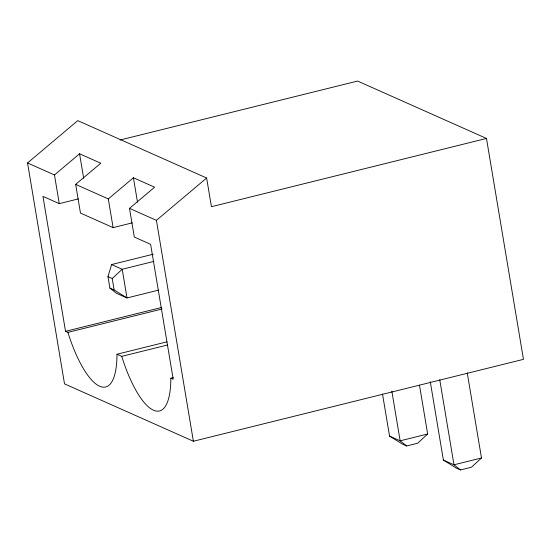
<?xml version="1.0" encoding="UTF-8"?>
<svg xmlns="http://www.w3.org/2000/svg" width="551" height="551" viewBox="0 0 551 551"><rect width="100%" height="100%" fill="white"/><g stroke="black" fill="none" stroke-linecap="round" stroke-linejoin="round"><path stroke-width="0.83" d="M158.688 290.095L127.005 297.953L116.406 293.235L109.897 288.09L107.975 276.616L111.605 264.549L153.295 254.204M111.605 264.549L122.205 269.267L127.005 297.953L114.133 289.978L112.218 278.503L122.205 269.267L153.887 261.401M419.476 385.135L427.652 434.002L417.665 443.238L406.659 445.966L402.423 444.078L389.55 436.103L382.497 393.986M467.248 372.889L481.491 457.977L471.498 467.214L460.498 469.941L456.256 468.054L443.39 460.078L430.276 381.733M27.55 162.965L77.76 120.628L206.632 178.014L211.432 206.701L486.485 138.446L523.45 359.348L193.387 441.255L64.515 383.868L27.55 162.965L54.466 174.956L59.267 203.643L78.442 198.883M54.466 174.956L79.571 153.784L100.771 163.22L75.666 184.392L80.467 213.079L113.107 227.618L132.274 222.859M113.107 227.618L108.306 198.932L133.411 177.759L154.611 187.195L129.506 208.368L134.306 237.054L150.623 244.327L173.207 379.274L170.831 378.213A75.859 23.934 76.1 0 1 153.467 410.206A75.859 23.934 76.1 0 1 121.743 356.352L116.991 354.238A75.859 23.934 76.1 0 1 99.635 386.23A75.859 23.934 76.1 0 1 67.911 332.377L65.528 331.323L42.95 196.376L59.267 203.643M193.387 441.255L156.422 220.359L206.632 178.014M120.07 140.009L357.613 81.059L486.485 138.446M65.528 331.323L161.381 307.534M67.911 332.377L162.09 309.008M116.991 354.238L167.001 341.827M121.743 356.352L167.587 344.981M170.831 378.213L173.331 377.593M427.652 434.002L400.15 440.828L389.55 436.103M481.491 457.977L453.983 464.803L443.39 460.078M75.666 184.392L108.306 198.932M129.506 208.368L156.422 220.359M107.975 276.616L112.218 278.503M109.897 288.09L114.133 289.978M460.498 469.941L453.983 464.803L439.746 379.715M406.659 445.966L400.15 440.828L391.83 391.12M133.411 177.759L137.509 202.231M79.571 153.784L83.669 178.255"/></g></svg>
